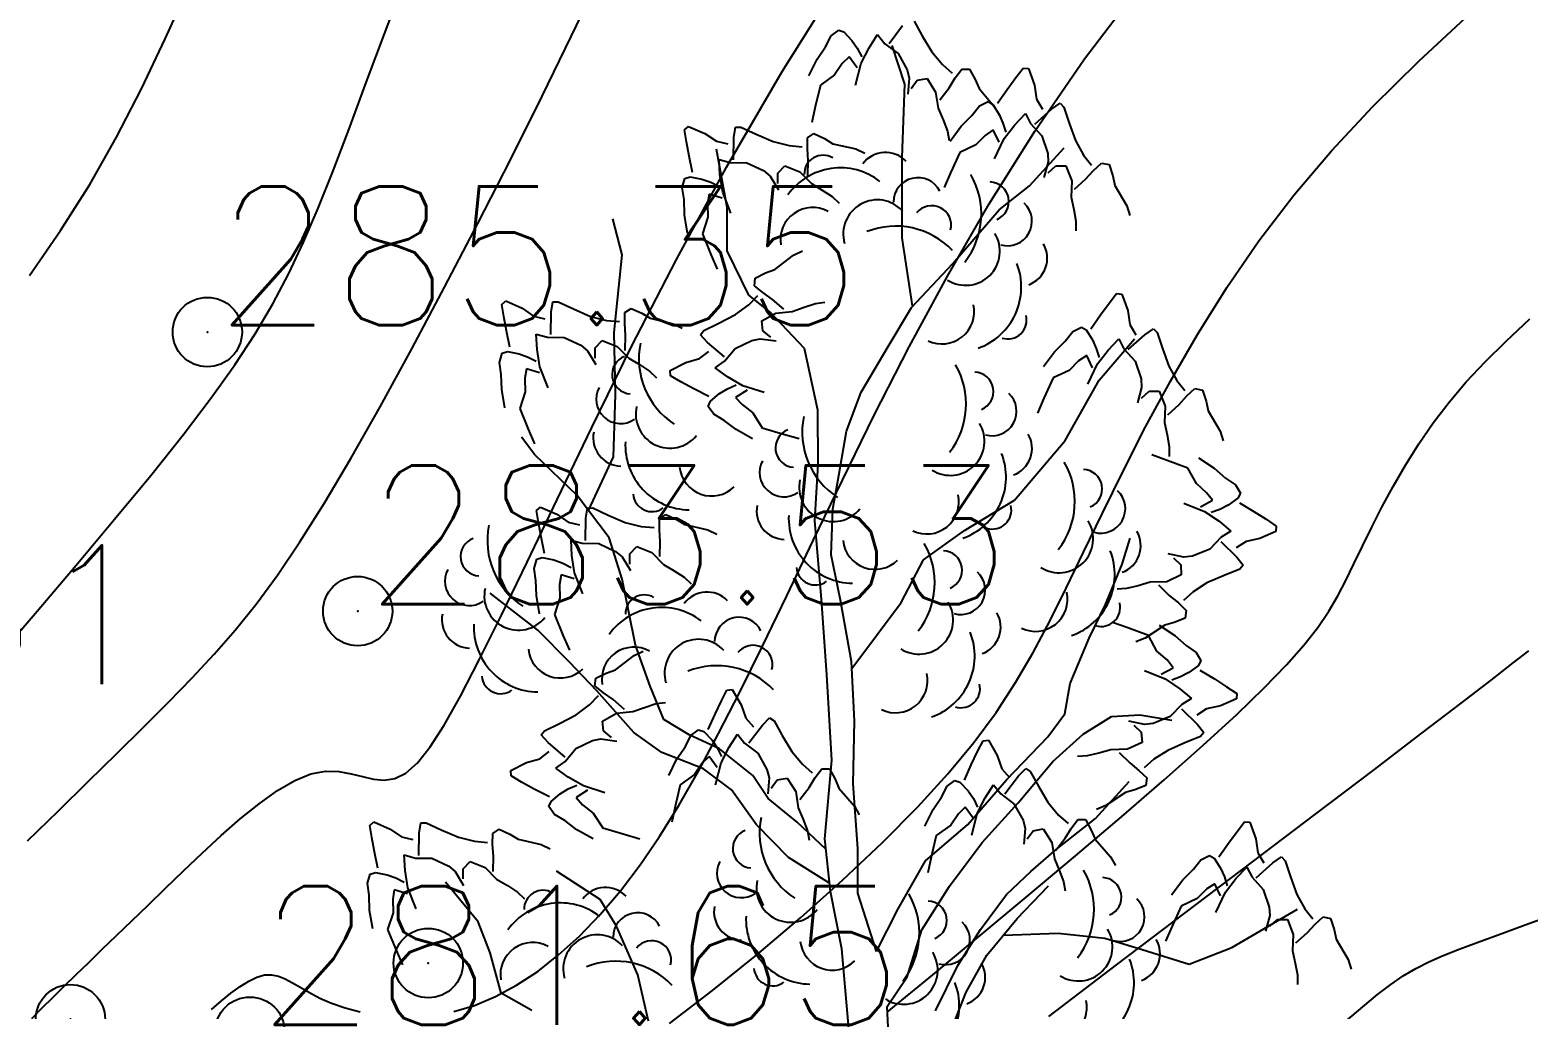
# Model space of a CAD drawing. Header units: millimetres. Extents: x 524954 to 526204, y 9523489 to 9524010.
# Drawn here: x 526012.23 to 526023.03, y 9523742.37 to 9523749.43 of the extents above; entities that cross this region are included whole.
import ezdxf

# ---------------------------------------------------------------- set-up
doc = ezdxf.new("R2010")
doc.units = ezdxf.units.MM
doc.header["$PDMODE"] = 32
doc.header["$PDSIZE"] = 0.5
doc.linetypes.add('ACAD_ISO12W100', pattern=[21, 12, -3, 0, -3, 0, -3])
for name, color, linetype in [('Arbre', 34, 'ACAD_ISO12W100'), ('CN_01_00', 3, 'Continuous'), ('CN_02_00', 4, 'Continuous'), ('CN_05_00', 6, 'Continuous'), ('CN_10_00', 1, 'Continuous'), ('TopoAlt', 3, 'Continuous'), ('TOPOJIS', 7, 'Continuous')]:
    doc.layers.add(name, color=color, linetype=linetype)
doc.styles.add('Simplex 1.0', font='Simplex.shx', dxfattribs={"width": 0.99, "height": 1})

# ---------------------------------------------------------------- blocks, each defined once
blk = doc.blocks.new('TCPOINT M')
at = {"color": 0}
blk.add_point((0, 0), dxfattribs=at)
at = {"layer": 'TopoAlt', "style": 'Simplex 1.0', "width": 0.99}
blk.add_attdef('ALT', (0.15, 0.15), '', height=1, dxfattribs=at)
blk = doc.blocks.new('v088')
at = {"color": 3, "linetype": 'Continuous'}
for p, q in [((-0.243, 12.069), (-0.188, 12.111)), ((-0.188, 12.111), (-0.15, 12.099)), ((-0.15, 12.099), (-0.092, 12.035)), ((0.175, 12.015), (0.272, 12.144)), ((0.356, 12.175), (0.415, 12.069)), ((-0.344, 11.901), (-0.283, 11.991)), ((-0.283, 11.991), (-0.243, 12.069)), ((-0.092, 12.035), (-0.054, 11.98)), ((0.032, 11.984), (0.092, 12.078)), ((0.092, 12.078), (0.144, 12.013)), ((0.144, 12.013), (0.24, 11.942)), ((0.415, 12.069), (0.484, 11.953)), ((-0.403, 11.78), (-0.344, 11.901)), ((-0.112, 11.918), (-0.162, 11.869)), ((-0.054, 11.839), (-0.112, 11.918)), ((-0.054, 11.98), (-0.022, 11.919)), ((-0.025, 11.872), (0.032, 11.984)), ((0.24, 11.942), (0.305, 11.825)), ((0.484, 11.953), (0.56, 11.862)), ((-0.217, 11.788), (-0.32, 11.714)), ((-0.162, 11.869), (-0.217, 11.788)), ((-0.066, 11.715), (-0.025, 11.872)), ((0.305, 11.825), (0.32, 11.765)), ((0.56, 11.862), (0.63, 11.801)), ((0.653, 11.766), (0.699, 11.829)), ((0.699, 11.829), (0.754, 11.828)), ((0.754, 11.828), (0.796, 11.754)), ((1.089, 11.768), (1.142, 11.837)), ((1.142, 11.837), (1.181, 11.833)), ((1.181, 11.833), (1.223, 11.714)), ((-0.32, 11.714), (-0.357, 11.558)), ((0.32, 11.765), (0.311, 11.65)), ((0.334, 11.69), (0.378, 11.749)), ((0.378, 11.749), (0.45, 11.762)), ((0.45, 11.762), (0.511, 11.664)), ((0.542, 11.608), (0.608, 11.694)), ((0.608, 11.694), (0.653, 11.766)), ((0.796, 11.754), (0.824, 11.689)), ((0.824, 11.689), (0.934, 11.561)), ((0.958, 11.583), (1.027, 11.683)), ((1.027, 11.683), (1.089, 11.768)), ((1.223, 11.714), (1.239, 11.614)), ((-0.357, 11.558), (-0.382, 11.444)), ((0.511, 11.664), (0.53, 11.547)), ((0.773, 11.494), (0.827, 11.564)), ((0.827, 11.564), (0.889, 11.595)), ((0.889, 11.595), (0.923, 11.575)), ((0.923, 11.575), (0.969, 11.502)), ((0.934, 11.561), (0.97, 11.497)), ((1.239, 11.614), (1.281, 11.541)), ((1.346, 11.541), (1.408, 11.583)), ((1.408, 11.583), (1.435, 11.556)), ((0.53, 11.547), (0.565, 11.463)), ((0.565, 11.463), (0.596, 11.383)), ((0.696, 11.418), (0.773, 11.494)), ((0.969, 11.502), (0.996, 11.441)), ((1.081, 11.429), (1.158, 11.51)), ((1.158, 11.51), (1.196, 11.437)), ((1.227, 11.433), (1.346, 11.541)), ((1.435, 11.556), (1.473, 11.441)), ((-1.299, 11.392), (-1.27, 11.417)), ((-1.285, 11.305), (-1.299, 11.392)), ((-1.27, 11.417), (-1.154, 11.366)), ((-1.154, 11.366), (-1.07, 11.309)), ((-0.943, 11.337), (-0.932, 11.411)), ((-0.932, 11.411), (-0.894, 11.412)), ((-0.894, 11.412), (-0.784, 11.361)), ((-0.784, 11.361), (-0.66, 11.307)), ((-0.413, 11.333), (-0.367, 11.365)), ((-0.367, 11.365), (-0.29, 11.329)), ((0.596, 11.383), (0.609, 11.315)), ((0.615, 11.31), (0.696, 11.418)), ((0.869, 11.352), (0.8, 11.283)), ((0.927, 11.391), (0.869, 11.352)), ((0.969, 11.302), (0.927, 11.391)), ((0.996, 11.441), (1.016, 11.375)), ((1.004, 11.329), (1.081, 11.429)), ((1.196, 11.437), (1.277, 11.348)), ((1.277, 11.348), (1.319, 11.221)), ((1.473, 11.441), (1.519, 11.314)), ((-1.266, 11.203), (-1.285, 11.305)), ((-1.07, 11.309), (-0.988, 11.29)), ((-0.947, 11.176), (-0.943, 11.337)), ((-0.66, 11.307), (-0.544, 11.278)), ((-0.544, 11.278), (-0.452, 11.27)), ((-0.413, 11.254), (-0.413, 11.333)), ((-0.408, 11.17), (-0.413, 11.254)), ((-0.29, 11.329), (-0.229, 11.292)), ((-0.229, 11.292), (-0.065, 11.254)), ((-0.065, 11.254), (0.001, 11.223)), ((0.8, 11.283), (0.685, 11.229)), ((0.935, 11.183), (1.004, 11.329)), ((1.519, 11.314), (1.577, 11.21)), ((-1.241, 11.084), (-1.266, 11.203)), ((-1.05, 11.179), (-0.971, 11.157)), ((-1.044, 11.067), (-1.05, 11.179)), ((-0.971, 11.157), (-0.851, 11.155)), ((-0.851, 11.155), (-0.73, 11.098)), ((-0.626, 11.08), (-0.576, 11.133)), ((-0.576, 11.133), (-0.468, 11.09)), ((-0.41, 11.061), (-0.408, 11.17)), ((0.685, 11.229), (0.619, 11.083)), ((1.323, 11.16), (1.292, 11.048)), ((1.319, 11.221), (1.323, 11.16)), ((1.323, 11.083), (1.377, 11.133)), ((1.377, 11.133), (1.45, 11.133)), ((1.45, 11.133), (1.492, 11.025)), ((1.577, 11.21), (1.635, 11.137)), ((1.65, 11.098), (1.708, 11.152)), ((1.708, 11.152), (1.762, 11.141)), ((1.762, 11.141), (1.789, 11.06)), ((-1.317, 10.975), (-1.297, 11.041)), ((-1.297, 11.041), (-1.259, 11.053)), ((-1.259, 11.053), (-1.174, 11.037)), ((-1.174, 11.037), (-1.111, 11.014)), ((-1.024, 10.943), (-1.044, 11.067)), ((-0.73, 11.098), (-0.682, 11.059)), ((-0.682, 11.059), (-0.622, 10.96)), ((-0.626, 11.006), (-0.626, 11.08)), ((-0.468, 11.09), (-0.384, 11.005)), ((0.619, 11.083), (0.573, 10.975)), ((1.492, 11.025), (1.489, 10.906)), ((1.512, 10.964), (1.592, 11.037)), ((1.592, 11.037), (1.65, 11.098)), ((1.789, 11.06), (1.804, 10.991)), ((-1.303, 10.889), (-1.317, 10.975)), ((-1.122, 10.929), (-1.134, 10.861)), ((-1.029, 10.899), (-1.122, 10.929)), ((-1.111, 11.014), (-1.05, 10.983)), ((-0.966, 10.792), (-1.024, 10.943)), ((-0.384, 11.005), (-0.307, 10.958)), ((-0.307, 10.958), (-0.234, 10.911)), ((-0.234, 10.911), (-0.184, 10.864)), ((1.804, 10.991), (1.889, 10.844)), ((-1.3, 10.78), (-1.303, 10.889)), ((-1.134, 10.861), (-1.131, 10.763)), ((1.489, 10.906), (1.508, 10.818)), ((1.508, 10.818), (1.523, 10.733)), ((1.889, 10.844), (1.912, 10.775)), ((-1.277, 10.647), (-1.3, 10.78)), ((-1.131, 10.763), (-1.171, 10.642)), ((1.523, 10.733), (1.523, 10.664)), ((-1.171, 10.642), (-1.109, 10.494)), ((-1.109, 10.494), (-1.063, 10.387)), ((-0.648, 10.385), (-0.514, 10.488)), ((-0.514, 10.488), (-0.448, 10.519)), ((-0.715, 10.36), (-0.648, 10.385)), ((-0.796, 10.268), (-0.791, 10.323)), ((-0.735, 10.218), (-0.796, 10.268)), ((-0.791, 10.323), (-0.715, 10.36)), ((-2.616, 10.132), (-2.587, 10.158)), ((-2.587, 10.158), (-2.471, 10.107)), ((-0.836, 10.131), (-0.771, 10.198)), ((-0.666, 10.169), (-0.735, 10.218)), ((-0.583, 10.098), (-0.666, 10.169)), ((1.762, 10.142), (1.816, 10.212)), ((1.816, 10.212), (1.854, 10.208)), ((1.854, 10.208), (1.896, 10.089)), ((-2.603, 10.046), (-2.616, 10.132)), ((-2.583, 9.943), (-2.603, 10.046)), ((-2.471, 10.107), (-2.388, 10.049)), ((-2.388, 10.049), (-2.306, 10.03)), ((-2.264, 9.917), (-2.261, 10.077)), ((-2.261, 10.077), (-2.249, 10.151)), ((-2.249, 10.151), (-2.211, 10.152)), ((-2.211, 10.152), (-2.101, 10.101)), ((-2.101, 10.101), (-1.977, 10.047)), ((-1.977, 10.047), (-1.862, 10.018)), ((-1.731, 9.995), (-1.73, 10.074)), ((-1.73, 10.074), (-1.685, 10.105)), ((-1.685, 10.105), (-1.608, 10.069)), ((-1.608, 10.069), (-1.547, 10.033)), ((-1.051, 9.998), (-0.931, 10.06)), ((-0.931, 10.06), (-0.836, 10.131)), ((-0.743, 10.015), (-0.642, 10.071)), ((-0.642, 10.071), (-0.523, 10.083)), ((-0.523, 10.083), (-0.438, 10.113)), ((-0.438, 10.113), (-0.356, 10.14)), ((-0.356, 10.14), (-0.287, 10.149)), ((1.631, 9.958), (1.7, 10.058)), ((1.7, 10.058), (1.762, 10.142)), ((1.896, 10.089), (1.912, 9.989)), ((-2.558, 9.824), (-2.583, 9.943)), ((-1.862, 10.018), (-1.769, 10.01)), ((-1.725, 9.911), (-1.731, 9.995)), ((-1.547, 10.033), (-1.382, 9.994)), ((-1.382, 9.994), (-1.316, 9.963)), ((-1.184, 9.915), (-1.161, 9.945)), ((-1.161, 9.945), (-1.051, 9.998)), ((-0.734, 9.943), (-0.743, 10.015)), ((-0.677, 9.896), (-0.734, 9.943)), ((1.446, 9.869), (1.5, 9.939)), ((1.5, 9.939), (1.562, 9.969)), ((1.562, 9.969), (1.596, 9.95)), ((1.596, 9.95), (1.643, 9.877)), ((1.912, 9.989), (1.954, 9.915)), ((2.019, 9.915), (2.081, 9.958)), ((2.081, 9.958), (2.108, 9.931)), ((-2.368, 9.919), (-2.288, 9.897)), ((-2.362, 9.808), (-2.368, 9.919)), ((-2.288, 9.897), (-2.168, 9.895)), ((-2.168, 9.895), (-2.047, 9.839)), ((-2.047, 9.839), (-2, 9.799)), ((-1.943, 9.82), (-1.893, 9.873)), ((-1.893, 9.873), (-1.786, 9.83)), ((-1.786, 9.83), (-1.702, 9.745)), ((-1.728, 9.802), (-1.725, 9.911)), ((-1.134, 9.859), (-1.184, 9.915)), ((-1.012, 9.755), (-1.134, 9.859)), ((-0.934, 9.816), (-0.814, 9.874)), ((-0.814, 9.874), (-0.753, 9.886)), ((-0.753, 9.886), (-0.639, 9.87)), ((1.369, 9.792), (1.446, 9.869)), ((1.643, 9.877), (1.669, 9.815)), ((1.754, 9.804), (1.831, 9.885)), ((1.831, 9.885), (1.869, 9.812)), ((1.9, 9.808), (2.019, 9.915)), ((2.108, 9.931), (2.146, 9.815)), ((-2.634, 9.715), (-2.614, 9.781)), ((-2.614, 9.781), (-2.576, 9.793)), ((-2.576, 9.793), (-2.492, 9.777)), ((-2.492, 9.777), (-2.428, 9.754)), ((-2.428, 9.754), (-2.368, 9.723)), ((-2.342, 9.683), (-2.362, 9.808)), ((-2, 9.799), (-1.94, 9.7)), ((-1.944, 9.746), (-1.943, 9.82)), ((-1.702, 9.745), (-1.624, 9.699)), ((-1.289, 9.715), (-1.192, 9.743)), ((-1.192, 9.743), (-1.125, 9.794)), ((-1.079, 9.676), (-1.011, 9.724)), ((-1.011, 9.724), (-0.934, 9.816)), ((1.289, 9.685), (1.369, 9.792)), ((1.542, 9.727), (1.473, 9.658)), ((1.6, 9.765), (1.542, 9.727)), ((1.643, 9.677), (1.6, 9.765)), ((1.669, 9.815), (1.689, 9.75)), ((1.677, 9.704), (1.754, 9.804)), ((1.869, 9.812), (1.95, 9.723)), ((1.95, 9.723), (1.993, 9.596)), ((2.146, 9.815), (2.193, 9.689)), ((-2.621, 9.629), (-2.634, 9.715)), ((-2.617, 9.52), (-2.621, 9.629)), ((-2.439, 9.669), (-2.451, 9.601)), ((-2.346, 9.639), (-2.439, 9.669)), ((-2.283, 9.532), (-2.342, 9.683)), ((-1.624, 9.699), (-1.552, 9.652)), ((-1.552, 9.652), (-1.502, 9.604)), ((-1.402, 9.657), (-1.289, 9.715)), ((-1.401, 9.619), (-1.402, 9.657)), ((-1.325, 9.574), (-1.401, 9.619)), ((-0.989, 9.611), (-1.079, 9.676)), ((1.473, 9.658), (1.358, 9.604)), ((1.608, 9.558), (1.677, 9.704)), ((2.193, 9.689), (2.25, 9.585)), ((-2.595, 9.387), (-2.617, 9.52)), ((-2.451, 9.601), (-2.448, 9.503)), ((-1.233, 9.524), (-1.325, 9.574)), ((-1.125, 9.469), (-1.233, 9.524)), ((-1.047, 9.49), (-0.989, 9.525)), ((-0.88, 9.547), (-0.989, 9.611)), ((-0.989, 9.525), (-0.927, 9.553)), ((-0.848, 9.516), (-0.931, 9.463)), ((-0.726, 9.498), (-0.88, 9.547)), ((1.358, 9.604), (1.292, 9.458)), ((1.996, 9.535), (1.966, 9.423)), ((1.993, 9.596), (1.996, 9.535)), ((1.996, 9.458), (2.05, 9.508)), ((2.05, 9.508), (2.123, 9.508)), ((2.123, 9.508), (2.166, 9.4)), ((2.25, 9.585), (2.308, 9.512)), ((2.323, 9.473), (2.381, 9.527)), ((2.381, 9.527), (2.435, 9.515)), ((2.435, 9.515), (2.462, 9.435)), ((-2.448, 9.503), (-2.488, 9.382)), ((-1.128, 9.398), (-1.113, 9.435)), ((-1.089, 9.341), (-1.128, 9.398)), ((-1.113, 9.435), (-1.047, 9.49)), ((-0.931, 9.463), (-0.885, 9.411)), ((-0.885, 9.411), (-0.807, 9.351)), ((1.292, 9.458), (1.246, 9.35)), ((2.166, 9.4), (2.162, 9.281)), ((2.185, 9.338), (2.266, 9.412)), ((2.266, 9.412), (2.323, 9.473)), ((2.462, 9.435), (2.477, 9.365)), ((-2.488, 9.382), (-2.427, 9.234)), ((-1.014, 9.297), (-1.089, 9.341)), ((-0.927, 9.231), (-1.014, 9.297)), ((-0.807, 9.351), (-0.739, 9.244)), ((2.477, 9.365), (2.562, 9.219)), ((-2.427, 9.234), (-2.38, 9.127)), ((-0.81, 9.165), (-0.927, 9.231)), ((-0.739, 9.244), (-0.586, 9.198)), ((-0.586, 9.198), (-0.473, 9.166)), ((2.162, 9.281), (2.181, 9.192)), ((2.181, 9.192), (2.196, 9.108)), ((2.562, 9.219), (2.585, 9.15)), ((2.196, 9.108), (2.196, 9.038)), ((2.18, 9.009), (2.07, 9.048)), ((2.33, 8.953), (2.18, 9.009)), ((2.406, 9.027), (2.519, 8.953)), ((2.391, 8.841), (2.33, 8.953)), ((2.519, 8.953), (2.601, 8.881)), ((2.601, 8.881), (2.673, 8.832)), ((2.465, 8.776), (2.391, 8.841)), ((2.507, 8.721), (2.465, 8.776)), ((2.673, 8.832), (2.708, 8.773)), ((2.708, 8.773), (2.691, 8.737)), ((-2.366, 8.647), (-2.337, 8.672)), ((-2.353, 8.56), (-2.366, 8.647)), ((-2.337, 8.672), (-2.221, 8.621)), ((-2.011, 8.592), (-1.999, 8.665)), ((-1.999, 8.665), (-1.961, 8.666)), ((-1.961, 8.666), (-1.851, 8.615)), ((2.3, 8.701), (2.45, 8.641)), ((2.421, 8.673), (2.507, 8.721)), ((2.561, 8.655), (2.497, 8.632)), ((2.621, 8.686), (2.561, 8.655)), ((2.691, 8.737), (2.621, 8.686)), ((2.701, 8.703), (2.805, 8.64)), ((-2.333, 8.457), (-2.353, 8.56)), ((-2.221, 8.621), (-2.138, 8.563)), ((-2.138, 8.563), (-2.056, 8.544)), ((-2.014, 8.431), (-2.011, 8.592)), ((-1.851, 8.615), (-1.727, 8.562)), ((-1.727, 8.562), (-1.612, 8.532)), ((-1.481, 8.509), (-1.48, 8.588)), ((-1.48, 8.588), (-1.435, 8.619)), ((-1.435, 8.619), (-1.357, 8.583)), ((-1.357, 8.583), (-1.297, 8.547)), ((-1.297, 8.547), (-1.132, 8.508)), ((2.45, 8.641), (2.555, 8.57)), ((2.555, 8.57), (2.64, 8.498)), ((2.805, 8.64), (2.893, 8.584)), ((2.893, 8.584), (2.966, 8.534)), ((2.966, 8.534), (2.964, 8.496)), ((-2.308, 8.338), (-2.333, 8.457)), ((-2.118, 8.433), (-2.038, 8.411)), ((-2.112, 8.322), (-2.118, 8.433)), ((-1.612, 8.532), (-1.519, 8.524)), ((-1.475, 8.425), (-1.481, 8.509)), ((-1.132, 8.508), (-1.066, 8.477)), ((2.57, 8.455), (2.487, 8.369)), ((2.64, 8.498), (2.57, 8.455)), ((2.848, 8.446), (2.749, 8.424)), ((2.964, 8.496), (2.848, 8.446)), ((-2.092, 8.197), (-2.112, 8.322)), ((-2.038, 8.411), (-1.918, 8.409)), ((-1.918, 8.409), (-1.797, 8.353)), ((-1.797, 8.353), (-1.75, 8.313)), ((-1.694, 8.261), (-1.693, 8.334)), ((-1.693, 8.334), (-1.643, 8.387)), ((-1.643, 8.387), (-1.536, 8.344)), ((-1.536, 8.344), (-1.452, 8.259)), ((-1.478, 8.316), (-1.475, 8.425)), ((2.301, 8.311), (2.188, 8.335)), ((2.362, 8.319), (2.301, 8.311)), ((2.487, 8.369), (2.362, 8.319)), ((2.568, 8.425), (2.683, 8.312)), ((2.749, 8.424), (2.679, 8.378)), ((-2.384, 8.23), (-2.364, 8.296)), ((-2.371, 8.143), (-2.384, 8.23)), ((-2.364, 8.296), (-2.326, 8.308)), ((-2.326, 8.308), (-2.242, 8.291)), ((-2.242, 8.291), (-2.178, 8.268)), ((-2.178, 8.268), (-2.118, 8.237)), ((-1.75, 8.313), (-1.69, 8.215)), ((-1.452, 8.259), (-1.374, 8.213)), ((-1.374, 8.213), (-1.302, 8.166)), ((2.225, 8.306), (2.278, 8.256)), ((2.278, 8.256), (2.282, 8.183)), ((2.704, 8.225), (2.591, 8.179)), ((2.683, 8.312), (2.729, 8.254)), ((2.729, 8.254), (2.704, 8.225)), ((-2.367, 8.034), (-2.371, 8.143)), ((-2.189, 8.184), (-2.201, 8.115)), ((-2.201, 8.115), (-2.198, 8.017)), ((-2.096, 8.154), (-2.189, 8.184)), ((-2.033, 8.047), (-2.092, 8.197)), ((-1.302, 8.166), (-1.252, 8.118)), ((1.971, 8.105), (1.888, 8.085)), ((2.058, 8.13), (1.971, 8.105)), ((2.178, 8.134), (2.058, 8.13)), ((2.117, 8.111), (2.195, 8.035)), ((2.282, 8.183), (2.178, 8.134)), ((2.467, 8.125), (2.367, 8.061)), ((2.591, 8.179), (2.467, 8.125)), ((-2.345, 7.902), (-2.367, 8.034)), ((-2.198, 8.017), (-2.238, 7.897)), ((1.888, 8.085), (1.819, 8.08)), ((2.195, 8.035), (2.261, 7.981)), ((2.367, 8.061), (2.298, 7.999)), ((-2.238, 7.897), (-2.177, 7.749)), ((2.261, 7.981), (2.318, 7.927)), ((2.318, 7.927), (2.31, 7.872)), ((1.896, 7.802), (1.786, 7.841)), ((2.046, 7.746), (1.896, 7.802)), ((2.163, 7.821), (2.022, 7.727)), ((2.123, 7.82), (2.235, 7.746)), ((2.231, 7.841), (2.163, 7.821)), ((2.31, 7.872), (2.231, 7.841)), ((-2.177, 7.749), (-2.13, 7.641)), ((2.022, 7.727), (1.955, 7.7)), ((2.107, 7.634), (2.046, 7.746)), ((2.235, 7.746), (2.317, 7.675)), ((2.317, 7.675), (2.389, 7.625)), ((-1.797, 7.5), (-1.663, 7.603)), ((-1.663, 7.603), (-1.598, 7.634)), ((2.181, 7.57), (2.107, 7.634)), ((2.223, 7.514), (2.181, 7.57)), ((2.389, 7.625), (2.424, 7.566)), ((2.424, 7.566), (2.407, 7.53)), ((-1.94, 7.438), (-1.864, 7.475)), ((-1.864, 7.475), (-1.797, 7.5)), ((2.016, 7.494), (2.166, 7.434)), ((2.137, 7.467), (2.223, 7.514)), ((2.337, 7.479), (2.277, 7.448)), ((2.407, 7.53), (2.337, 7.479)), ((2.417, 7.496), (2.521, 7.433)), ((-1.945, 7.383), (-1.94, 7.438)), ((-1.884, 7.333), (-1.945, 7.383)), ((-1.034, 7.275), (-0.994, 7.353)), ((-0.994, 7.353), (-0.955, 7.356)), ((-0.955, 7.356), (-0.891, 7.247)), ((2.166, 7.434), (2.271, 7.363)), ((2.277, 7.448), (2.213, 7.425)), ((2.271, 7.363), (2.357, 7.292)), ((2.521, 7.433), (2.609, 7.377)), ((2.609, 7.377), (2.682, 7.328)), ((-2.081, 7.175), (-1.985, 7.246)), ((-1.985, 7.246), (-1.92, 7.313)), ((-1.815, 7.284), (-1.884, 7.333)), ((-1.732, 7.213), (-1.815, 7.284)), ((-1.587, 7.228), (-1.505, 7.255)), ((-1.505, 7.255), (-1.436, 7.264)), ((-1.078, 7.18), (-1.034, 7.275)), ((-0.891, 7.247), (-0.858, 7.151)), ((2.286, 7.249), (2.203, 7.162)), ((2.357, 7.292), (2.286, 7.249)), ((2.564, 7.239), (2.465, 7.218)), ((2.68, 7.289), (2.564, 7.239)), ((2.682, 7.328), (2.68, 7.289)), ((-2.2, 7.113), (-2.081, 7.175)), ((-1.892, 7.13), (-1.791, 7.186)), ((-1.883, 7.058), (-1.892, 7.13)), ((-1.791, 7.186), (-1.672, 7.198)), ((-1.672, 7.198), (-1.587, 7.228)), ((-1.128, 7.069), (-1.078, 7.18)), ((-0.858, 7.151), (-0.802, 7.088)), ((-0.738, 7.1), (-0.686, 7.153)), ((-0.686, 7.153), (-0.654, 7.131)), ((-0.654, 7.131), (-0.595, 7.025)), ((2.203, 7.162), (2.079, 7.112)), ((2.284, 7.218), (2.399, 7.105)), ((2.465, 7.218), (2.395, 7.171)), ((-2.333, 7.03), (-2.31, 7.06)), ((-2.283, 6.974), (-2.333, 7.03)), ((-2.31, 7.06), (-2.2, 7.113)), ((-1.826, 7.011), (-1.883, 7.058)), ((-1.293, 6.947), (-1.253, 7.025)), ((-1.253, 7.025), (-1.198, 7.067)), ((-1.198, 7.067), (-1.16, 7.055)), ((-1.16, 7.055), (-1.101, 6.992)), ((-0.978, 6.941), (-0.918, 7.034)), ((-0.918, 7.034), (-0.866, 6.97)), ((-0.835, 6.972), (-0.738, 7.1)), ((-0.595, 7.025), (-0.526, 6.909)), ((2.018, 7.104), (1.904, 7.128)), ((1.941, 7.1), (1.994, 7.049)), ((1.994, 7.049), (1.999, 6.976)), ((2.079, 7.112), (2.018, 7.104)), ((2.399, 7.105), (2.445, 7.047)), ((2.445, 7.047), (2.42, 7.018)), ((-2.161, 6.87), (-2.283, 6.974)), ((-2.161, 6.839), (-2.083, 6.931)), ((-2.083, 6.931), (-1.963, 6.989)), ((-1.963, 6.989), (-1.902, 7.001)), ((-1.902, 7.001), (-1.788, 6.985)), ((-1.354, 6.857), (-1.293, 6.947)), ((-1.101, 6.992), (-1.063, 6.936)), ((-1.063, 6.936), (-1.032, 6.875)), ((-1.035, 6.828), (-0.978, 6.941)), ((-0.866, 6.97), (-0.77, 6.898)), ((0.813, 6.909), (0.853, 6.987)), ((0.853, 6.987), (0.891, 6.991)), ((0.891, 6.991), (0.955, 6.881)), ((1.775, 6.923), (1.688, 6.899)), ((1.894, 6.927), (1.775, 6.923)), ((1.999, 6.976), (1.894, 6.927)), ((2.184, 6.918), (2.084, 6.854)), ((2.307, 6.972), (2.184, 6.918)), ((2.42, 7.018), (2.307, 6.972)), ((-2.551, 6.772), (-2.439, 6.83)), ((-2.439, 6.83), (-2.342, 6.858)), ((-2.342, 6.858), (-2.275, 6.909)), ((-2.228, 6.791), (-2.161, 6.839)), ((-1.413, 6.737), (-1.354, 6.857)), ((-1.172, 6.826), (-1.227, 6.745)), ((-1.122, 6.874), (-1.172, 6.826)), ((-1.064, 6.795), (-1.122, 6.874)), ((-1.076, 6.671), (-1.035, 6.828)), ((-0.77, 6.898), (-0.705, 6.781)), ((-0.526, 6.909), (-0.45, 6.818)), ((-0.45, 6.818), (-0.379, 6.757)), ((0.719, 6.703), (0.768, 6.815)), ((0.768, 6.815), (0.813, 6.909)), ((0.955, 6.881), (0.989, 6.786)), ((1.604, 6.878), (1.535, 6.874)), ((1.688, 6.899), (1.604, 6.878)), ((1.834, 6.904), (1.912, 6.828)), ((1.912, 6.828), (1.977, 6.774)), ((2.084, 6.854), (2.014, 6.792)), ((-2.55, 6.734), (-2.551, 6.772)), ((-2.475, 6.689), (-2.55, 6.734)), ((-2.138, 6.726), (-2.228, 6.791)), ((-2.029, 6.662), (-2.138, 6.726)), ((-1.227, 6.745), (-1.33, 6.67)), ((-0.705, 6.781), (-0.69, 6.721)), ((-0.69, 6.721), (-0.699, 6.606)), ((-0.675, 6.646), (-0.632, 6.705)), ((-0.632, 6.705), (-0.56, 6.719)), ((-0.56, 6.719), (-0.498, 6.621)), ((-0.402, 6.651), (-0.357, 6.722)), ((-0.357, 6.722), (-0.31, 6.785)), ((-0.31, 6.785), (-0.255, 6.784)), ((-0.255, 6.784), (-0.214, 6.71)), ((-0.214, 6.71), (-0.186, 6.645)), ((0.594, 6.66), (0.649, 6.702)), ((0.649, 6.702), (0.686, 6.689)), ((0.989, 6.786), (1.044, 6.722)), ((1.011, 6.606), (1.108, 6.734)), ((1.108, 6.734), (1.161, 6.787)), ((1.161, 6.787), (1.192, 6.766)), ((1.192, 6.766), (1.252, 6.66)), ((1.977, 6.774), (2.034, 6.72)), ((2.034, 6.72), (2.026, 6.666)), ((-2.383, 6.639), (-2.475, 6.689)), ((-2.274, 6.584), (-2.383, 6.639)), ((-2.262, 6.55), (-2.196, 6.606)), ((-2.196, 6.606), (-2.138, 6.64)), ((-2.138, 6.64), (-2.076, 6.668)), ((-1.998, 6.632), (-2.08, 6.578)), ((-1.875, 6.613), (-2.029, 6.662)), ((-1.33, 6.67), (-1.367, 6.514)), ((-0.498, 6.621), (-0.48, 6.503)), ((-0.468, 6.564), (-0.402, 6.651)), ((-0.186, 6.645), (-0.075, 6.517)), ((0.554, 6.582), (0.594, 6.66)), ((0.686, 6.689), (0.745, 6.626)), ((0.745, 6.626), (0.783, 6.571)), ((0.868, 6.575), (0.929, 6.669)), ((0.929, 6.669), (0.98, 6.604)), ((0.98, 6.604), (1.076, 6.532)), ((1.252, 6.66), (1.321, 6.544)), ((1.879, 6.614), (1.738, 6.52)), ((1.947, 6.634), (1.879, 6.614)), ((2.026, 6.666), (1.947, 6.634)), ((-2.277, 6.513), (-2.262, 6.55)), ((-2.238, 6.456), (-2.277, 6.513)), ((-2.08, 6.578), (-2.034, 6.526)), ((-2.034, 6.526), (-1.957, 6.466)), ((-1.367, 6.514), (-1.392, 6.4)), ((-0.48, 6.503), (-0.444, 6.419)), ((-0.075, 6.517), (-0.04, 6.453)), ((0.433, 6.371), (0.493, 6.492)), ((0.493, 6.492), (0.554, 6.582)), ((0.724, 6.509), (0.675, 6.46)), ((0.782, 6.43), (0.724, 6.509)), ((0.783, 6.571), (0.814, 6.51)), ((0.811, 6.463), (0.868, 6.575)), ((1.076, 6.532), (1.141, 6.416)), ((1.321, 6.544), (1.397, 6.452)), ((1.738, 6.52), (1.671, 6.493)), ((-3.568, 6.377), (-3.539, 6.402)), ((-3.555, 6.29), (-3.568, 6.377)), ((-3.539, 6.402), (-3.423, 6.351)), ((-3.213, 6.322), (-3.201, 6.396)), ((-3.201, 6.396), (-3.163, 6.397)), ((-3.163, 6.397), (-3.053, 6.346)), ((-2.163, 6.412), (-2.238, 6.456)), ((-2.076, 6.346), (-2.163, 6.412)), ((-1.957, 6.466), (-1.888, 6.359)), ((-0.444, 6.419), (-0.414, 6.339)), ((0.62, 6.379), (0.516, 6.305)), ((0.675, 6.46), (0.62, 6.379)), ((0.771, 6.306), (0.811, 6.463)), ((1.141, 6.416), (1.157, 6.356)), ((1.397, 6.452), (1.467, 6.391)), ((1.489, 6.356), (1.536, 6.42)), ((1.536, 6.42), (1.591, 6.419)), ((1.591, 6.419), (1.633, 6.344)), ((2.685, 6.334), (2.739, 6.404)), ((2.739, 6.404), (2.777, 6.4)), ((2.777, 6.4), (2.82, 6.28)), ((-3.535, 6.188), (-3.555, 6.29)), ((-3.423, 6.351), (-3.34, 6.294)), ((-3.34, 6.294), (-3.258, 6.275)), ((-3.216, 6.161), (-3.213, 6.322)), ((-3.053, 6.346), (-2.929, 6.292)), ((-2.929, 6.292), (-2.814, 6.263)), ((-2.683, 6.24), (-2.682, 6.318)), ((-2.682, 6.318), (-2.637, 6.35)), ((-2.637, 6.35), (-2.56, 6.314)), ((-2.56, 6.314), (-2.499, 6.278)), ((-2.499, 6.278), (-2.334, 6.239)), ((-1.959, 6.28), (-2.076, 6.346)), ((-1.888, 6.359), (-1.735, 6.313)), ((-1.735, 6.313), (-1.622, 6.281)), ((-0.414, 6.339), (-0.401, 6.271)), ((0.516, 6.305), (0.479, 6.149)), ((1.157, 6.356), (1.147, 6.241)), ((1.171, 6.28), (1.215, 6.339)), ((1.215, 6.339), (1.286, 6.353)), ((1.286, 6.353), (1.348, 6.255)), ((1.378, 6.198), (1.444, 6.285)), ((1.444, 6.285), (1.489, 6.356)), ((1.633, 6.344), (1.661, 6.279)), ((1.661, 6.279), (1.771, 6.151)), ((2.623, 6.25), (2.685, 6.334)), ((2.82, 6.28), (2.835, 6.18)), ((-3.51, 6.069), (-3.535, 6.188)), ((-3.32, 6.164), (-3.24, 6.142)), ((-3.314, 6.053), (-3.32, 6.164)), ((-2.814, 6.263), (-2.721, 6.255)), ((-2.677, 6.155), (-2.683, 6.24)), ((-2.334, 6.239), (-2.268, 6.208)), ((1.348, 6.255), (1.367, 6.137)), ((2.423, 6.13), (2.485, 6.161)), ((2.485, 6.161), (2.52, 6.142)), ((2.554, 6.15), (2.623, 6.25)), ((2.835, 6.18), (2.877, 6.107)), ((-3.294, 5.928), (-3.314, 6.053)), ((-3.24, 6.142), (-3.121, 6.14)), ((-3.121, 6.14), (-2.999, 6.083)), ((-2.999, 6.083), (-2.952, 6.044)), ((-2.896, 5.991), (-2.895, 6.065)), ((-2.895, 6.065), (-2.845, 6.118)), ((-2.845, 6.118), (-2.738, 6.075)), ((-2.738, 6.075), (-2.654, 5.99)), ((-2.68, 6.046), (-2.677, 6.155)), ((0.479, 6.149), (0.454, 6.035)), ((1.367, 6.137), (1.402, 6.054)), ((1.402, 6.054), (1.433, 5.974)), ((1.771, 6.151), (1.807, 6.088)), ((2.293, 5.984), (2.37, 6.061)), ((2.37, 6.061), (2.423, 6.13)), ((2.52, 6.142), (2.566, 6.069)), ((2.566, 6.069), (2.593, 6.007)), ((2.677, 5.996), (2.754, 6.077)), ((2.754, 6.077), (2.793, 6.004)), ((2.823, 6), (2.943, 6.107)), ((2.943, 6.107), (3.004, 6.15)), ((3.004, 6.15), (3.031, 6.123)), ((3.031, 6.123), (3.07, 6.007)), ((-3.586, 5.96), (-3.566, 6.026)), ((-3.573, 5.874), (-3.586, 5.96)), ((-3.566, 6.026), (-3.528, 6.038)), ((-3.528, 6.038), (-3.444, 6.022)), ((-3.444, 6.022), (-3.38, 5.999)), ((-3.38, 5.999), (-3.32, 5.968)), ((-2.952, 6.044), (-2.892, 5.945)), ((-2.654, 5.99), (-2.576, 5.943)), ((-2.576, 5.943), (-2.504, 5.896)), ((1.433, 5.974), (1.446, 5.906)), ((2.212, 5.877), (2.293, 5.984)), ((2.523, 5.957), (2.466, 5.919)), ((2.566, 5.869), (2.523, 5.957)), ((2.593, 6.007), (2.612, 5.942)), ((2.6, 5.896), (2.677, 5.996)), ((2.793, 6.004), (2.873, 5.915)), ((3.07, 6.007), (3.116, 5.88)), ((-3.57, 5.765), (-3.573, 5.874)), ((-3.392, 5.914), (-3.403, 5.846)), ((-3.403, 5.846), (-3.4, 5.748)), ((-3.298, 5.884), (-3.392, 5.914)), ((-3.235, 5.777), (-3.294, 5.928)), ((-2.504, 5.896), (-2.454, 5.849)), ((2.396, 5.85), (2.281, 5.796)), ((2.466, 5.919), (2.396, 5.85)), ((2.531, 5.75), (2.6, 5.896)), ((2.873, 5.915), (2.916, 5.788)), ((3.116, 5.88), (3.173, 5.777)), ((-3.547, 5.632), (-3.57, 5.765)), ((-3.4, 5.748), (-3.44, 5.627)), ((2.281, 5.796), (2.216, 5.65)), ((2.92, 5.727), (2.889, 5.615)), ((2.916, 5.788), (2.92, 5.727)), ((3.173, 5.777), (3.231, 5.703)), ((-3.44, 5.627), (-3.379, 5.479)), ((2.216, 5.65), (2.169, 5.542)), ((2.92, 5.65), (2.973, 5.7)), ((2.973, 5.7), (3.047, 5.7)), ((3.047, 5.7), (3.089, 5.592)), ((3.189, 5.603), (3.247, 5.665)), ((3.247, 5.665), (3.304, 5.719)), ((3.304, 5.719), (3.358, 5.707)), ((3.358, 5.707), (3.385, 5.627)), ((3.385, 5.627), (3.4, 5.557)), ((3.089, 5.592), (3.085, 5.473)), ((3.108, 5.53), (3.189, 5.603)), ((3.4, 5.557), (3.485, 5.411)), ((-3.379, 5.479), (-3.332, 5.372)), ((3.085, 5.473), (3.104, 5.384)), ((3.485, 5.411), (3.508, 5.342)), ((3.104, 5.384), (3.12, 5.3)), ((3.12, 5.3), (3.12, 5.23))]:
    blk.add_line(p, q, dxfattribs=at)
at = {"linetype": 'Continuous'}
for p, q in [((0.29, 11.722), (0.197, 12)), ((0.27, 11.193), (0.29, 11.722)), ((-0.991, 10.831), (-1.069, 11.252)), ((1.188, 10.988), (1.437, 11.261)), ((0.269, 10.614), (0.27, 11.193)), ((0.968, 10.816), (1.188, 10.988)), ((-0.991, 10.52), (-0.991, 10.831)), ((0.634, 10.429), (0.968, 10.816)), ((-1.749, 10.491), (-1.817, 10.751)), ((0.345, 10.122), (0.269, 10.614)), ((-1.806, 9.931), (-1.749, 10.491)), ((-0.835, 10.2), (-0.991, 10.52)), ((0.336, 10.112), (0.634, 10.429)), ((-0.683, 10.078), (-0.835, 10.2)), ((-0.435, 9.816), (-0.683, 10.078)), ((0.168, 9.829), (0.336, 10.112)), ((-1.797, 9.483), (-1.806, 9.931)), ((1.69, 9.587), (1.945, 9.885)), ((-0.339, 9.37), (-0.435, 9.816)), ((-0.025, 9.501), (0.168, 9.829)), ((1.444, 9.153), (1.69, 9.587)), ((-1.812, 9.035), (-1.797, 9.483)), ((-0.131, 9.219), (-0.025, 9.501)), ((-0.337, 8.979), (-0.339, 9.37)), ((-0.186, 8.901), (-0.131, 9.219)), ((-2.378, 9.048), (-2.474, 9.177)), ((1.08, 8.722), (1.444, 9.153)), ((-2.074, 8.756), (-2.378, 9.048)), ((-1.992, 8.647), (-1.812, 9.035)), ((-0.36, 8.574), (-0.337, 8.979)), ((-0.231, 8.658), (-0.186, 8.901)), ((-1.843, 8.45), (-2.074, 8.756)), ((-0.243, 8.328), (-0.231, 8.658)), ((0.718, 8.503), (1.08, 8.722)), ((-0.311, 8.009), (-0.36, 8.574)), ((-1.75, 8.153), (-1.843, 8.45)), ((0.424, 8.292), (0.718, 8.503)), ((1.855, 8.26), (1.913, 8.447)), ((-0.174, 8), (-0.243, 8.328)), ((0.262, 7.984), (0.424, 8.292)), ((1.736, 7.971), (1.855, 8.26)), ((-1.653, 7.676), (-1.75, 8.153)), ((-2.358, 7.786), (-2.7, 8.052)), ((-0.274, 7.463), (-0.311, 8.009)), ((-0.096, 7.56), (-0.174, 8)), ((-0.093, 7.509), (0.262, 7.984)), ((1.617, 7.726), (1.736, 7.971)), ((-2.129, 7.554), (-2.358, 7.786)), ((-1.547, 7.38), (-1.653, 7.676)), ((1.481, 7.4), (1.617, 7.726)), ((-1.932, 7.347), (-2.129, 7.554)), ((-0.237, 6.848), (-0.274, 7.463)), ((-0.075, 7.131), (-0.096, 7.56)), ((-1.665, 7.048), (-1.932, 7.347)), ((-1.449, 7.14), (-1.547, 7.38)), ((1.442, 7.181), (1.481, 7.4)), ((-1.266, 7.031), (-1.449, 7.14)), ((-0.084, 6.677), (-0.075, 7.131)), ((1.321, 7.017), (1.442, 7.181)), ((1.575, 7.035), (1.778, 7.163)), ((1.778, 7.163), (1.983, 7.174)), ((1.983, 7.174), (2.214, 7.135)), ((-1.463, 6.903), (-1.665, 7.048)), ((-1.047, 6.93), (-1.266, 7.031)), ((1.356, 6.837), (1.575, 7.035)), ((-0.806, 6.736), (-1.047, 6.93)), ((1.023, 6.706), (1.321, 7.017)), ((-1.162, 6.785), (-1.463, 6.903)), ((-0.287, 6.281), (-0.237, 6.848)), ((1.107, 6.54), (1.356, 6.837)), ((-0.96, 6.634), (-1.162, 6.785)), ((-0.697, 6.571), (-0.806, 6.736)), ((0.743, 6.383), (1.023, 6.706)), ((-0.78, 6.382), (-0.96, 6.634)), ((-0.049, 6.211), (-0.084, 6.677)), ((1.663, 6.427), (1.906, 6.693)), ((-0.488, 6.401), (-0.697, 6.571)), ((0.846, 6.255), (1.107, 6.54)), ((-0.551, 6.145), (-0.78, 6.382)), ((-0.279, 6.204), (-0.488, 6.401)), ((0.438, 6.122), (0.743, 6.383)), ((1.381, 6.204), (1.663, 6.427)), ((-0.248, 5.902), (-0.287, 6.281)), ((-0.049, 5.888), (-0.049, 6.211)), ((0.61, 5.939), (0.846, 6.255)), ((1.198, 6.044), (1.381, 6.204)), ((-0.254, 5.961), (-0.551, 6.145)), ((0.24, 5.776), (0.438, 6.122)), ((-2.787, 5.681), (-3.023, 5.969)), ((-1.907, 5.843), (-2.222, 6.048)), ((1.021, 5.879), (1.198, 6.044)), ((1.1, 5.706), (1.325, 5.941)), ((-1.791, 5.652), (-1.907, 5.843)), ((-0.165, 5.487), (-0.248, 5.902)), ((0.085, 5.468), (-0.049, 5.888)), ((0.411, 5.624), (0.61, 5.939)), ((0.834, 5.626), (1.021, 5.879)), ((0.085, 5.468), (0.24, 5.776)), ((2.646, 5.496), (3.119, 5.774)), ((-2.701, 5.459), (-2.787, 5.681)), ((-1.635, 5.301), (-1.791, 5.652)), ((0.306, 5.286), (0.411, 5.624)), ((0.671, 5.368), (0.834, 5.626)), ((0.881, 5.441), (1.1, 5.706)), ((1.001, 5.586), (1.394, 5.601)), ((1.394, 5.601), (1.731, 5.564)), ((1.731, 5.564), (2, 5.483)), ((-2.621, 5.169), (-2.701, 5.459)), ((-0.107, 4.829), (-0.165, 5.487)), ((0.731, 5.176), (0.881, 5.441)), ((2, 5.483), (2.338, 5.378)), ((2.338, 5.378), (2.646, 5.496)), ((-1.559, 4.967), (-1.635, 5.301)), ((0.51, 5.041), (0.671, 5.368)), ((0.161, 5.071), (0.306, 5.286)), ((-2.4, 5.043), (-2.621, 5.169)), ((0.619, 4.888), (0.731, 5.176)), ((0.172, 4.872), (0.161, 5.071))]:
    blk.add_line(p, q, dxfattribs=at)
at = {"color": 3, "linetype": 'Continuous'}
for centre, major_axis, start_param, end_param in [((-0.176, 10.651), (0.33, 0.33), 0.12682, 1.733702), ((-0.3, 11.072), (0.0964, 0.0964), 0.254619, 2.377018), ((0.15, 11.024), (0.145, 0.145), 6.263619, 7.998733), ((0.383, 10.87), (-0.125, 0.125), 4.396235, 7.060094), ((0.275, 10.786), (0.4, 0.4), 4.836335, 6.022049), ((0.091, 10.641), (0.174, 0.174), 6.236163, 8.918901), ((0.899, 10.876), (0.099, 0.099), 4.31771, 7.031286), ((-0.376, 10.6), (0.164, 0.164), 0.282297, 2.520721), ((0.483, 10.705), (-0.099, 0.099), 3.680741, 6.394318), ((1.029, 10.733), (-0.125, 0.125), 2.081137, 4.744996), ((0.223, 10.132), (-0.4, 0.4), 4.689978, 5.875693), ((0.728, 10.517), (-0.174, 0.174), 1.793126, 4.475865), ((1.111, 10.467), (-0.145, 0.145), 2.713295, 4.448408), ((0.662, 10.258), (-0.33, 0.33), 2.69514, 4.302022), ((0.557, 10.08), (0.164, 0.164), 3.478918, 5.717341), ((1.031, 10.021), (0.0964, 0.0964), 3.62262, 5.745019), ((-1.063, 9.743), (0.4, 0.4), 2.158504, 3.344219), ((-1.682, 9.628), (-0.099, 0.099), -0.421529, 2.292047), ((0.165, 9.415), (0.4, 0.4), 4.836335, 6.022049), ((0.788, 9.505), (-0.099, 0.099), 2.746913, 5.46049), ((-1.76, 9.451), (-0.125, 0.125), 0.293965, 2.957824), ((-1.405, 9.343), (0.174, 0.174), 2.133893, 4.816631), ((0.918, 9.363), (0.125, 0.125), 3.651933, 6.315792), ((0.115, 9.214), (-0.4, 0.4), 0.587708, 1.773422), ((-1.753, 9.172), (-0.145, 0.145), 0.590553, 2.325666), ((-0.504, 9.099), (0.099, 0.099), 1.149268, 3.862844), ((0.617, 9.147), (-0.174, 0.174), 1.793126, 4.475865), ((1.001, 9.096), (-0.145, 0.145), 2.713295, 4.448408), ((-1.26, 9.119), (0.33, 0.33), 2.307735, 3.914618), ((-0.582, 8.923), (0.125, 0.125), 1.864761, 4.52862), ((0.552, 8.888), (-0.33, 0.33), 2.69514, 4.302022), ((0.949, 8.713), (-0.4, 0.4), 3.265538, 4.451253), ((-1.104, 8.984), (0.164, 0.164), 2.463212, 4.701636), ((-0.227, 8.814), (0.174, 0.174), 2.133893, 4.816631), ((1.572, 8.803), (0.099, 0.099), 4.31771, 7.031286), ((-1.534, 8.776), (0.0964, 0.0964), 2.435534, 4.557933), ((0.447, 8.71), (-0.164, 0.164), 1.908121, 4.146545), ((1.702, 8.661), (0.125, 0.125), 3.651933, 6.315792), ((-0.575, 8.644), (0.145, 0.145), 2.161349, 3.896462), ((0.921, 8.65), (0.0964, 0.0964), 3.62262, 5.745019), ((-2.155, 8.43), (0.4, 0.4), 2.158504, 3.344219), ((-0.082, 8.59), (0.33, 0.33), 2.307735, 3.914618), ((1.401, 8.445), (0.174, 0.174), 3.363922, 6.046661), ((-2.774, 8.316), (-0.099, 0.099), -0.421529, 2.292047), ((0.074, 8.455), (0.164, 0.164), 2.463212, 4.701636), ((1.785, 8.394), (-0.145, 0.145), 2.713295, 4.448408), ((-0.061, 8.127), (-0.4, 0.4), 3.265538, 4.451253), ((0.562, 8.217), (0.099, 0.099), 4.31771, 7.031286), ((1.336, 8.186), (-0.33, 0.33), 2.69514, 4.302022), ((-2.851, 8.139), (-0.125, 0.125), 0.293965, 2.957824), ((-0.356, 8.247), (0.0964, 0.0964), 2.435534, 4.557933), ((0.692, 8.074), (-0.125, 0.125), 2.081137, 4.744996), ((-2.497, 8.031), (0.174, 0.174), 2.133893, 4.816631), ((-1.589, 7.903), (0.0964, 0.0964), 0.254619, 2.377018), ((-1.138, 7.855), (-0.145, 0.145), 4.692823, 6.427936), ((1.23, 8.008), (0.164, 0.164), 3.478918, 5.717341), ((-2.844, 7.86), (-0.145, 0.145), 0.590553, 2.325666), ((-1.464, 7.482), (0.33, 0.33), 0.12682, 1.733702), ((-0.906, 7.701), (0.125, 0.125), 5.967031, 8.63089), ((0.391, 7.858), (0.174, 0.174), 3.363922, 6.046661), ((0.775, 7.808), (-0.145, 0.145), 2.713295, 4.448408), ((1.705, 7.948), (-0.0964, 0.0964), 2.051824, 4.174223), ((-2.352, 7.806), (0.33, 0.33), 2.307735, 3.914618), ((-1.664, 7.431), (-0.164, 0.164), -1.288499, 0.949924), ((-1.198, 7.473), (-0.174, 0.174), 4.665366, 7.348105), ((-0.805, 7.536), (-0.099, 0.099), 3.680741, 6.394318), ((0.326, 7.599), (0.33, 0.33), 4.265936, 5.872819), ((-2.195, 7.672), (0.164, 0.164), 2.463212, 4.701636), ((-1.066, 6.963), (-0.4, 0.4), 4.689978, 5.875693), ((0.221, 7.421), (0.164, 0.164), 3.478918, 5.717341), ((-2.625, 7.463), (0.0964, 0.0964), 2.435534, 4.557933), ((0.695, 7.362), (-0.0964, 0.0964), 2.051824, 4.174223), ((-0.193, 6.324), (-0.4, 0.4), 0.587708, 1.773422), ((-0.812, 6.21), (-0.099, 0.099), -0.421529, 2.292047), ((-0.89, 6.033), (0.125, 0.125), 1.864761, 4.52862), ((1.088, 5.771), (-0.4, 0.4), 3.265538, 4.451253), ((-0.535, 5.925), (0.174, 0.174), 2.133893, 4.816631), ((1.711, 5.861), (0.099, 0.099), 4.31771, 7.031286), ((-2.32, 5.773), (0.0964, 0.0964), 0.254619, 2.377018), ((-1.869, 5.725), (0.145, 0.145), 6.263619, 7.998733), ((-0.172, 5.602), (0.4, 0.4), 4.836335, 6.022049), ((1.841, 5.718), (-0.125, 0.125), 2.081137, 4.744996), ((-2.195, 5.352), (0.33, 0.33), 0.12682, 1.733702), ((-1.637, 5.571), (-0.125, 0.125), 4.396235, 7.060094), ((-0.882, 5.754), (-0.145, 0.145), 0.590553, 2.325666), ((0.452, 5.692), (0.099, 0.099), 4.31771, 7.031286), ((-0.39, 5.7), (0.33, 0.33), 2.307735, 3.914618), ((0.582, 5.55), (0.125, 0.125), 3.651933, 6.315792), ((1.54, 5.502), (0.174, 0.174), 3.363922, 6.046661), ((-2.395, 5.301), (-0.164, 0.164), -1.288499, 0.949924), ((-1.928, 5.343), (0.174, 0.174), 6.236163, 8.918901), ((-1.536, 5.406), (0.099, 0.099), 5.251538, 7.965114), ((-0.234, 5.566), (-0.164, 0.164), 0.892416, 3.130839), ((1.924, 5.452), (-0.145, 0.145), 2.713295, 4.448408), ((-1.797, 4.833), (0.4, 0.4), 6.260774, 7.446489), ((0.28, 5.334), (0.174, 0.174), 3.363922, 6.046661), ((1.475, 5.243), (0.33, 0.33), 4.265936, 5.872819), ((-0.663, 5.357), (0.0964, 0.0964), 2.435534, 4.557933), ((0.664, 5.283), (-0.145, 0.145), 2.713295, 4.448408), ((0.215, 5.075), (-0.33, 0.33), 2.69514, 4.302022), ((1.37, 5.065), (-0.164, 0.164), 1.908121, 4.146545)]:
    blk.add_ellipse(centre, major_axis=major_axis, ratio=1, start_param=start_param, end_param=end_param, dxfattribs=at)

msp = doc.modelspace()

# ---------------------------------------------------------------- linework, layer by layer
at = {"layer": 'CN_01_00', "flags": 128}
for points, elevation in [([(526012.239, 9523742.301), (526012.313, 9523742.376), (526012.39, 9523742.452), (526012.471, 9523742.532), (526012.558, 9523742.616), (526012.65, 9523742.705), (526012.747, 9523742.799), (526012.851, 9523742.899), (526012.961, 9523743.005), (526013.078, 9523743.118), (526013.201, 9523743.238), (526013.332, 9523743.364), (526013.467, 9523743.493), (526013.604, 9523743.62), (526013.742, 9523743.74), (526013.878, 9523743.849), (526014.01, 9523743.943), (526014.135, 9523744.016), (526014.251, 9523744.063), (526014.356, 9523744.083), (526014.452, 9523744.081), (526014.541, 9523744.065), (526014.624, 9523744.044), (526014.704, 9523744.026), (526014.781, 9523744.019), (526014.858, 9523744.031), (526014.937, 9523744.07), (526015.02, 9523744.144), (526015.111, 9523744.258), (526015.213, 9523744.416), (526015.33, 9523744.624), (526015.466, 9523744.886), (526015.625, 9523745.207), (526015.811, 9523745.59), (526016.027, 9523746.042), (526016.278, 9523746.562), (526016.564, 9523747.144), (526016.887, 9523747.773), (526017.249, 9523748.438), (526017.649, 9523749.128), (526018.09, 9523749.829)], 283), ([(526016.836, 9523742.264), (526017.147, 9523742.502), (526017.466, 9523742.759), (526017.782, 9523743.027), (526018.087, 9523743.3), (526018.372, 9523743.569), (526018.627, 9523743.826), (526018.845, 9523744.065), (526019.032, 9523744.29), (526019.192, 9523744.507), (526019.332, 9523744.722), (526019.459, 9523744.938), (526019.579, 9523745.164), (526019.698, 9523745.403), (526019.823, 9523745.661), (526019.958, 9523745.944), (526020.107, 9523746.246), (526020.27, 9523746.565), (526020.449, 9523746.895), (526020.643, 9523747.231), (526020.856, 9523747.57), (526021.087, 9523747.907), (526021.338, 9523748.236), (526021.61, 9523748.556), (526021.909, 9523748.874), (526022.24, 9523749.201), (526022.609, 9523749.545)], 281), ([(526019.571, 9523742.314), (526020.061, 9523742.687), (526020.556, 9523743.062), (526021.04, 9523743.429), (526021.497, 9523743.776), (526021.91, 9523744.089), (526022.263, 9523744.359), (526022.545, 9523744.574), (526022.762, 9523744.74), (526022.921, 9523744.864), (526023.033, 9523744.951)], 279)]:
    msp.add_lwpolyline(points, dxfattribs=dict(at, elevation=elevation))
at = {"layer": 'CN_02_00', "flags": 128}
for points, elevation in [([(526012.222, 9523747.657), (526012.447, 9523747.98), (526012.657, 9523748.313), (526012.851, 9523748.654), (526013.031, 9523749.003), (526013.201, 9523749.362), (526013.366, 9523749.729), (526013.53, 9523750.106), (526013.697, 9523750.492), (526013.872, 9523750.887), (526014.06, 9523751.293), (526014.263, 9523751.708), (526014.483, 9523752.132), (526014.721, 9523752.566), (526014.977, 9523753.008), (526015.252, 9523753.458), (526015.546, 9523753.916), (526015.859, 9523754.382), (526016.192, 9523754.854), (526016.545, 9523755.331), (526016.91, 9523755.808), (526017.28, 9523756.275), (526017.648, 9523756.727)], 286), ([(526012.208, 9523743.581), (526012.431, 9523743.798), (526012.646, 9523744.008), (526012.852, 9523744.21), (526013.046, 9523744.402), (526013.227, 9523744.584), (526013.395, 9523744.756), (526013.553, 9523744.926), (526013.705, 9523745.1), (526013.856, 9523745.288), (526014.01, 9523745.497), (526014.173, 9523745.737), (526014.348, 9523746.014), (526014.54, 9523746.337), (526014.752, 9523746.711), (526014.98, 9523747.127), (526015.216, 9523747.572), (526015.456, 9523748.032), (526015.692, 9523748.496), (526015.919, 9523748.949), (526016.129, 9523749.38), (526016.318, 9523749.775)], 284), ([(526015.283, 9523742.351), (526015.432, 9523742.395), (526015.583, 9523742.458), (526015.735, 9523742.54), (526015.887, 9523742.64), (526016.038, 9523742.759), (526016.189, 9523742.895), (526016.337, 9523743.049), (526016.483, 9523743.22), (526016.626, 9523743.408), (526016.766, 9523743.613), (526016.905, 9523743.837), (526017.046, 9523744.084), (526017.191, 9523744.355), (526017.344, 9523744.654), (526017.507, 9523744.984), (526017.682, 9523745.347), (526017.874, 9523745.746), (526018.084, 9523746.182), (526018.314, 9523746.65), (526018.566, 9523747.143), (526018.842, 9523747.653), (526019.143, 9523748.174), (526019.472, 9523748.698), (526019.829, 9523749.218), (526020.217, 9523749.727)], 282), ([(526021.714, 9523742.282), (526021.835, 9523742.385), (526021.941, 9523742.473), (526022.037, 9523742.546), (526022.128, 9523742.608), (526022.219, 9523742.661), (526022.313, 9523742.709), (526022.415, 9523742.754), (526022.53, 9523742.799), (526022.661, 9523742.848), (526022.812, 9523742.903), (526022.988, 9523742.968), (526023.192, 9523743.044)], 278), ([(526013.534, 9523742.366), (526013.606, 9523742.427), (526013.675, 9523742.482), (526013.741, 9523742.53), (526013.803, 9523742.57), (526013.861, 9523742.598), (526013.916, 9523742.614), (526013.968, 9523742.616), (526014.017, 9523742.606), (526014.067, 9523742.586), (526014.12, 9523742.558), (526014.178, 9523742.524), (526014.242, 9523742.487), (526014.316, 9523742.448), (526014.401, 9523742.411), (526014.499, 9523742.377), (526014.608, 9523742.348)], 282)]:
    msp.add_lwpolyline(points, dxfattribs=dict(at, elevation=elevation))
at = {"layer": 'CN_05_00', "elevation": 285, "flags": 128}
msp.add_lwpolyline([(526011.999, 9523744.915), (526012.277, 9523745.238), (526012.56, 9523745.569), (526012.836, 9523745.899), (526013.097, 9523746.215), (526013.331, 9523746.509), (526013.533, 9523746.774), (526013.704, 9523747.013), (526013.85, 9523747.237), (526013.978, 9523747.453), (526014.092, 9523747.67), (526014.198, 9523747.896), (526014.303, 9523748.141), (526014.411, 9523748.412), (526014.527, 9523748.715), (526014.651, 9523749.047), (526014.783, 9523749.4), (526014.922, 9523749.769)], dxfattribs=at)
at = {"layer": 'CN_10_00', "elevation": 280, "flags": 128}
msp.add_lwpolyline([(526018.407, 9523742.347), (526018.736, 9523742.616), (526019.077, 9523742.898), (526019.423, 9523743.186), (526019.765, 9523743.473), (526020.095, 9523743.754), (526020.404, 9523744.022), (526020.684, 9523744.27), (526020.927, 9523744.492), (526021.125, 9523744.684), (526021.285, 9523744.849), (526021.411, 9523744.992), (526021.511, 9523745.119), (526021.59, 9523745.236), (526021.656, 9523745.347), (526021.714, 9523745.459), (526021.771, 9523745.577), (526021.833, 9523745.705), (526021.9, 9523745.842), (526021.974, 9523745.986), (526022.055, 9523746.136), (526022.143, 9523746.289), (526022.24, 9523746.442), (526022.344, 9523746.595), (526022.458, 9523746.744), (526022.582, 9523746.89), (526022.718, 9523747.035), (526022.87, 9523747.184), (526023.041, 9523747.344)], dxfattribs=at)

# ---------------------------------------------------------------- block references
at = {"layer": 'Arbre'}
msp.add_blockref('v088', (526018.245, 9523737.315), dxfattribs=at)
at = {"layer": 'TOPOJIS'}
ref = msp.add_blockref('TCPOINT M', (526013.505, 9523747.249, 285.35), dxfattribs=at)
ref.add_attrib('ALT', '285.35', (526013.555, 9523747.299, 285.35), dxfattribs={"layer": 'TopoAlt', "height": 1, "style": 'Simplex 1.0', "width": 0.99})
ref = msp.add_blockref('TCPOINT M', (526014.589, 9523745.237, 283.53), dxfattribs=at)
ref.add_attrib('ALT', '283.53', (526014.639, 9523745.287, 283.53), dxfattribs={"layer": 'TopoAlt', "height": 1, "style": 'Simplex 1.0', "width": 0.99})
ref = msp.add_blockref('TCPOINT M', (526008.41, 9523744.661, 286.51), dxfattribs=at)
ref.add_attrib('ALT', '286.51', (526008.46, 9523744.711, 286.51), dxfattribs={"layer": 'TopoAlt', "height": 1, "style": 'Simplex 1.0', "width": 0.99})
ref = msp.add_blockref('TCPOINT M', (526013.812, 9523742.205, 281.65), dxfattribs=at)
ref.add_attrib('ALT', '281.65', (526013.862, 9523742.255, 281.65), dxfattribs={"layer": 'TopoAlt', "height": 1, "style": 'Simplex 1.0', "width": 0.99})
for p in [(526015.098, 9523742.7, 282.66), (526012.518, 9523742.295, 282.78)]:
    msp.add_blockref('TCPOINT M', p, dxfattribs=at)

doc.saveas('drawing.dxf')
